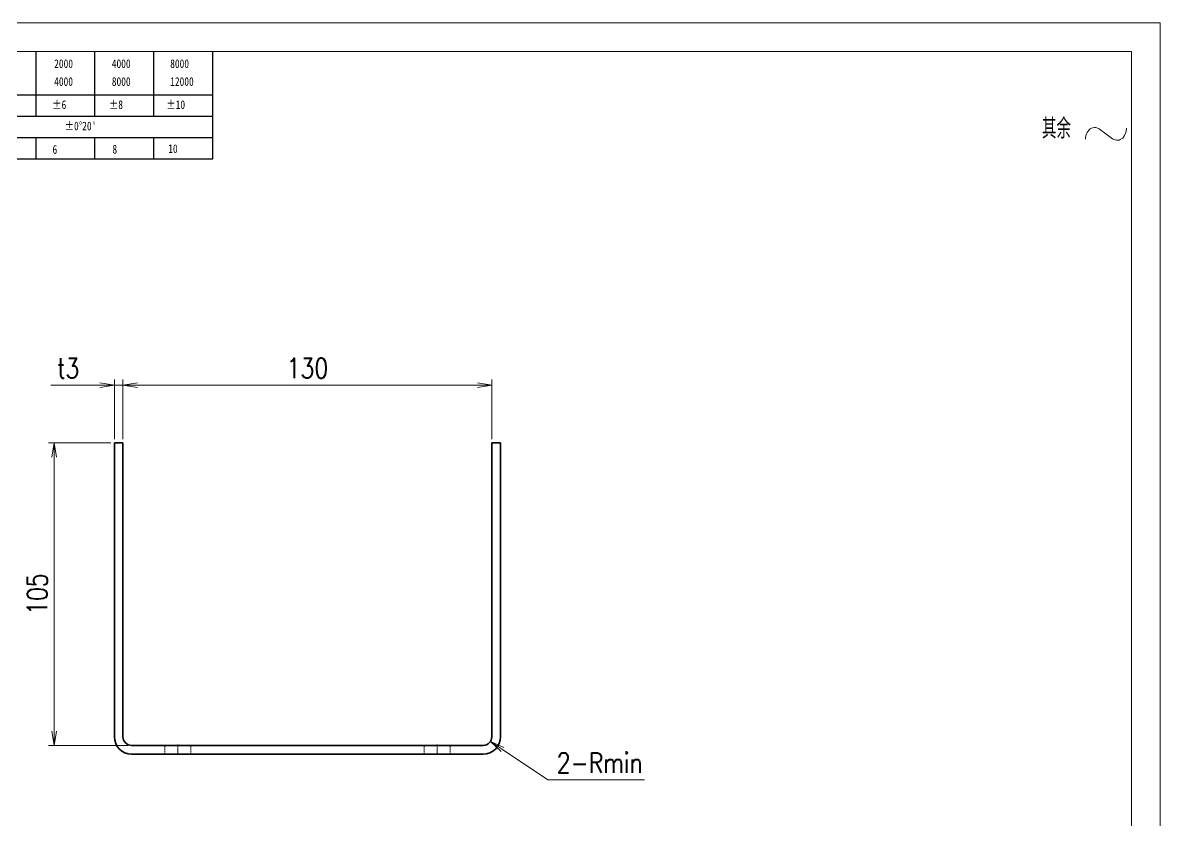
# Model space of a CAD drawing. Header units: millimetres. Extents: x 60048 to 127642, y -41314 to -19894.
# Drawn here: x 60493.7 to 60888.4, y -20834.1 to -20557.4 of the extents above; entities that cross this region are included whole.
import ezdxf

# ---------------------------------------------------------------- set-up
doc = ezdxf.new("R2010")
doc.units = ezdxf.units.MM
doc.header["$LTSCALE"] = 0.5
for name, pattern in [('AM_ISO08W050x2', [9, 6, -0.75, 1.5, -0.75]), ('DASHED', [19.05, 12.7, -6.35]), ('DOT2', [0.125, 0, -0.125])]:
    doc.linetypes.add(name, pattern=pattern)
for name, color, linetype, lineweight in [('CENTER', 2, 'AM_ISO08W050x2', 15), ('DRAWING', 7, 'Continuous', 35), ('HIDDEN', 1, 'DASHED', 18), ('图框', 7, 'Continuous', 18), ('标注线', 3, 'Continuous', 18)]:
    doc.layers.add(name, color=color, linetype=linetype, lineweight=lineweight)
doc.layers.add('DIM', color=3, linetype='Continuous')
doc.layers.add('图\\M+19E79\\M+195B6\\M+18E9A', color=7, linetype='Continuous')
doc.layers.add('打印', color=7, linetype='Continuous', lineweight=15, plot=False)
doc.layers.add('打印-禁用', color=7, linetype='Continuous', lineweight=15, plot=False)
doc.styles.add('DIM', font='romans.shx', dxfattribs={"width": 0.8, "bigfont": 'bigfont.shx'})
doc.styles.add('国标', font='simfang.ttf', dxfattribs={"width": 0.8})
doc.styles.add('机械长仿宋', font='gbenor.shx', dxfattribs={"height": 1, "bigfont": 'gbcbig.shx'})
doc.dimstyles.new('XR 1-2$0', dxfattribs={"dimscale": 2, "dimtxt": 3.5, "dimasz": 2.5, "dimexe": 1, "dimexo": 0.625, "dimgap": 1.2, "dimtad": 1, "dimdsep": 46, "dimtxsty": 'DIM', "dimblk": 'OPEN', "dimcen": 0, "dimclrd": 8, "dimclre": 8, "dimclrt": 2, "dimazin": 2, "dimtfac": 0.5, "dimtmove": 0, "dimatfit": 3, "dimldrblk": 'OPEN', "dimfxl": 0, "dimtolj": 2, "dimlwd": 13, "dimlwe": 13, "dimarcsym": 0})
doc.dimstyles.new('XR 1-2$4', dxfattribs={"dimscale": 2, "dimtxt": 3.5, "dimasz": 2.5, "dimexe": 1, "dimexo": 0.625, "dimgap": 1.2, "dimtad": 1, "dimtoh": 1, "dimdsep": 46, "dimtxsty": 'DIM', "dimblk": 'OPEN', "dimcen": 0, "dimclrd": 8, "dimclre": 8, "dimclrt": 2, "dimazin": 2, "dimtfac": 0.5, "dimtofl": 0, "dimtmove": 0, "dimatfit": 3, "dimldrblk": 'OPEN', "dimfxl": 0, "dimtolj": 2, "dimlwd": 18, "dimlwe": 18, "dimarcsym": 0})

# ---------------------------------------------------------------- blocks, each defined once
blk = doc.blocks.new('GZDEH零件A3图框V01版')
at = {"layer": '图\\M+19E79\\M+195B6\\M+18E9A', "color": 9}
for p, q in [((3082.42, -1561.98), (3082.42, -1554.46)), ((3092.64, -1561.98), (3092.64, -1554.46)), ((3102.86, -1561.98), (3102.86, -1554.46)), ((3113.09, -1573.08), (3113.09, -1554.46)), ((2996.09, -1561.98), (3113.09, -1561.98)), ((3082.42, -1565.68), (3082.42, -1561.98)), ((3092.64, -1565.68), (3092.64, -1561.98)), ((3102.86, -1565.68), (3102.86, -1561.98)), ((2996.09, -1565.68), (3113.09, -1565.68)), ((2996.09, -1569.38), (3113.09, -1569.38)), ((3082.42, -1573.08), (3082.42, -1569.48)), ((3092.64, -1573.08), (3092.64, -1569.38)), ((3102.86, -1573.08), (3102.86, -1569.38)), ((2990.09, -1573.08), (3113.09, -1573.08))]:
    blk.add_line(p, q, dxfattribs=at)
at = {"layer": '图框', "linetype": 'Continuous'}
for p, q in [((3272.49, -1554.46), (2882.49, -1554.46)), ((3272.49, -1832.96), (3272.49, -1554.46))]:
    blk.add_line(p, q, dxfattribs=at)
at = {"layer": '打印-禁用', "linetype": 'Continuous'}
for p, q in [((3277.49, -1549.46), (2857.49, -1549.46)), ((3277.49, -1846.46), (3277.49, -1549.46))]:
    blk.add_line(p, q, dxfattribs=at)
at = {"layer": '图\\M+19E79\\M+195B6\\M+18E9A', "color": 9, "style": '国标', "width": 0.8}
for s, p in [('2000', (3085.57, -1557.31)), ('4000', (3095.57, -1557.31)), ('8000', (3105.7, -1557.31)), ('4000', (3085.57, -1560.41)), ('8000', (3095.57, -1560.41)), ('12000', (3105.7, -1560.41)), ('±6', (3085.22, -1564.42)), ('±8', (3095.06, -1564.42)), ('±10', (3105.02, -1564.42)), ("±0%%D20'", (3087.38, -1568.12)), ('6', (3085.28, -1572.19)), ('8', (3095.68, -1572.15)), ('10', (3105.36, -1572.06))]:
    blk.add_text(s, height=1.5, dxfattribs=at).set_placement(p)
blk = doc.blocks.new('DEH A3')
at = {"layer": '图框'}
blk.add_blockref('GZDEH零件A3图框V01版', (-2857.49, 1846.46), dxfattribs=at)
blk = doc.blocks.new('其余不去材料')
at = {"layer": '标注线', "color": 2, "lineweight": 13}
for points in [[(0, 0.17), (0.01, 0.48), (0.07, 0.79), (0.16, 1.09), (0.28, 1.36), (0.44, 1.6), (0.62, 1.8), (0.82, 1.97), (1.04, 2.09), (1.26, 2.17), (1.49, 2.21), (1.72, 2.21), (1.94, 2.17), (2.37, 1.97), (2.41, 1.95)], [(4.7, 0.27), (4.91, 0.14), (5.14, 0.05), (5.37, 0), (5.6, 0), (5.82, 0.04), (6.04, 0.11), (6.45, 0.38), (6.79, 0.8), (7.02, 1.34), (7.11, 1.95), (7.11, 2.09)], [(2.41, 1.95), (3.55, 1.11), (4.7, 0.27)]]:
    blk.add_lwpolyline(points, dxfattribs=at)
at = {"layer": '标注线', "color": 7, "linetype": 'DOT2', "style": '机械长仿宋'}
blk.add_text('其余', height=3.5, dxfattribs=at).set_placement((-7.56, 0.3))
blk = doc.blocks.new('_Open')
at = {"color": 0, "linetype": 'ByBlock', "lineweight": -2}
for p, q in [((-1, 0.167), (0, 0)), ((-1, -0.167), (0, 0)), ((0, 0), (-1, 0))]:
    blk.add_line(p, q, dxfattribs=at)
blk = doc.blocks.new('*D23')
at = {"layer": 'Defpoints', "color": 0, "transparency": 16777216}
for p in [(60525.45, -20683.15), (60525.45, -20703.17), (60528.45, -20703.17)]:
    blk.add_point(p, dxfattribs=at)
at = {"layer": 'DIM', "color": 8, "lineweight": 13, "transparency": 16777216}
for p, q in [((60520.45, -20683.15), (60503.45, -20683.15)), ((60525.45, -20701.92), (60525.45, -20681.15)), ((60528.45, -20683.15), (60525.45, -20683.15)), ((60528.45, -20701.92), (60528.45, -20681.15)), ((60533.45, -20683.15), (60538.45, -20683.15))]:
    blk.add_line(p, q, dxfattribs=at)
at = {"layer": 'DIM', "color": 8, "linetype": 'ByBlock', "lineweight": 13, "transparency": 16777216, "xscale": 5, "yscale": 5, "zscale": 5}
blk.add_blockref('_Open', (60525.45, -20683.15), dxfattribs=at)
at = {"layer": 'DIM', "color": 8, "linetype": 'ByBlock', "lineweight": 13, "transparency": 16777216, "xscale": 5, "yscale": 5, "zscale": 5, "rotation": 180}
blk.add_blockref('_Open', (60528.45, -20683.15), dxfattribs=at)
at = {"layer": 'DIM', "color": 2, "transparency": 16777216, "insert": (60509.45, -20677.25), "char_height": 7, "attachment_point": 5, "style": 'DIM'}
blk.add_mtext('\\A2;t3', dxfattribs=at)
blk = doc.blocks.new('*D24')
at = {"layer": 'Defpoints', "color": 0, "transparency": 16777216}
for p in [(60525.45, -20703.17), (60504.59, -20808.17), (60531.45, -20808.17)]:
    blk.add_point(p, dxfattribs=at)
at = {"layer": 'DIM', "color": 8, "lineweight": 13, "transparency": 16777216}
for p, q in [((60524.2, -20703.17), (60502.59, -20703.17)), ((60504.59, -20708.17), (60504.59, -20803.17)), ((60530.2, -20808.17), (60502.59, -20808.17))]:
    blk.add_line(p, q, dxfattribs=at)
at = {"layer": 'DIM', "color": 8, "linetype": 'ByBlock', "lineweight": 13, "transparency": 16777216, "xscale": 5, "yscale": 5, "zscale": 5}
for p, rotation in [((60504.59, -20703.17), 90), ((60504.59, -20808.17), 270)]:
    blk.add_blockref('_Open', p, dxfattribs=dict(at, rotation=rotation))
at = {"layer": 'DIM', "color": 2, "transparency": 16777216, "insert": (60498.69, -20755.67), "char_height": 7, "attachment_point": 5, "rotation": 90, "style": 'DIM'}
blk.add_mtext('\\A2;105', dxfattribs=at)
blk = doc.blocks.new('*D29')
at = {"layer": 'Defpoints', "color": 0, "transparency": 16777216}
for p in [(60653.45, -20805.17), (60655.95, -20806.83)]:
    blk.add_point(p, dxfattribs=at)
at = {"layer": 'DIM', "color": 8, "lineweight": 18, "transparency": 16777216}
for p in [(60660.11, -20809.6), (60709.48, -20820.11)]:
    blk.add_line(p, (60675.88, -20820.11), dxfattribs=at)
at = {"layer": 'DIM', "color": 8, "linetype": 'ByBlock', "lineweight": 18, "transparency": 16777216, "xscale": 5, "yscale": 5, "zscale": 5, "rotation": 146.3303128602418}
blk.add_blockref('_Open', (60655.95, -20806.83), dxfattribs=at)
at = {"layer": 'DIM', "color": 2, "transparency": 16777216, "insert": (60693.88, -20814.21), "char_height": 7, "attachment_point": 5, "style": 'DIM'}
blk.add_mtext('\\A2;\\A2;2-Rmin', dxfattribs=at)
blk = doc.blocks.new('*D30')
at = {"layer": 'Defpoints', "color": 0, "transparency": 16777216}
for p in [(60656.45, -20683.15), (60528.45, -20703.17), (60656.45, -20703.17)]:
    blk.add_point(p, dxfattribs=at)
at = {"layer": 'DIM', "color": 8, "lineweight": 13, "transparency": 16777216}
for p, q in [((60528.45, -20701.92), (60528.45, -20681.15)), ((60533.45, -20683.15), (60651.45, -20683.15)), ((60656.45, -20701.92), (60656.45, -20681.15))]:
    blk.add_line(p, q, dxfattribs=at)
at = {"layer": 'DIM', "color": 8, "linetype": 'ByBlock', "lineweight": 13, "transparency": 16777216, "xscale": 5, "yscale": 5, "zscale": 5, "rotation": 180}
blk.add_blockref('_Open', (60528.45, -20683.15), dxfattribs=at)
at = {"layer": 'DIM', "color": 8, "linetype": 'ByBlock', "lineweight": 13, "transparency": 16777216, "xscale": 5, "yscale": 5, "zscale": 5}
blk.add_blockref('_Open', (60656.45, -20683.15), dxfattribs=at)
at = {"layer": 'DIM', "color": 2, "transparency": 16777216, "insert": (60592.45, -20677.25), "char_height": 7, "attachment_point": 5, "style": 'DIM'}
blk.add_mtext('\\A2;\\A2;130', dxfattribs=at)

msp = doc.modelspace()

# ---------------------------------------------------------------- linework, layer by layer
at = {"layer": 'CENTER', "ltscale": 0.090002}
for p, q in [((60547.45, -20811.468), (60547.45, -20807.868)), ((60637.45, -20811.468), (60637.45, -20807.868))]:
    msp.add_line(p, q, dxfattribs=at)
at = {"layer": 'DRAWING'}
for p, q in [((60525.45, -20805.168), (60525.45, -20703.168)), ((60528.45, -20805.168), (60528.45, -20703.168)), ((60656.45, -20805.168), (60656.45, -20703.168)), ((60659.45, -20805.168), (60659.45, -20703.168)), ((60531.45, -20808.168), (60653.45, -20808.168)), ((60531.45, -20811.168), (60653.45, -20811.168))]:
    msp.add_line(p, q, dxfattribs=at)
at = {"layer": 'DRAWING', "ltscale": 0.075}
for p, q in [((60525.45, -20703.168), (60528.45, -20703.168)), ((60656.45, -20703.168), (60659.45, -20703.168))]:
    msp.add_line(p, q, dxfattribs=at)
at = {"layer": 'DRAWING'}
for centre, radius, start, end in [((60531.45, -20805.168), 6, 180, 270), ((60531.45, -20805.168), 3, 180, 270), ((60653.45, -20805.168), 6, 270, 0), ((60653.45, -20805.168), 3, 270, 0)]:
    msp.add_arc(centre, radius, start, end, dxfattribs=at)
at = {"layer": 'HIDDEN', "ltscale": 0.075}
for p, q in [((60542.95, -20811.168), (60542.95, -20808.168)), ((60551.95, -20811.168), (60551.95, -20808.168)), ((60632.95, -20811.168), (60632.95, -20808.168)), ((60641.95, -20811.168), (60641.95, -20808.168))]:
    msp.add_line(p, q, dxfattribs=at)
at = {"layer": '打印'}
msp.add_lwpolyline([(60048.417, -20557.407), (60888.417, -20557.407), (60888.417, -21151.407), (60048.417, -21151.407)], close=True, dxfattribs=at)

# ---------------------------------------------------------------- block references
at = {"layer": '图框', "xscale": 2, "yscale": 2, "zscale": 2}
msp.add_blockref('DEH A3', (60048.417, -21151.407), dxfattribs=at)
at = {"layer": '标注线', "xscale": 2, "yscale": 2, "zscale": 2}
msp.add_blockref('其余不去材料', (60862.481, -20598.184), dxfattribs=at)

# ---------------------------------------------------------------- dimensions: what is measured, and where the dimension line sits
at = {"layer": 'DIM'}
dim = msp.add_linear_dim(base=(60525.45, -20683.146), p1=(60528.45, -20703.168), p2=(60525.45, -20703.168), dimstyle='XR 1-2$0', override={"dimpost": 't<>'}, dxfattribs=at)
dim.commit()
dim.dimension.update_dxf_attribs({"geometry": '*D23', "text_midpoint": (60509.45, -20677.246)})
at = {"layer": 'DIM', "color": 7}
dim = msp.add_linear_dim(base=(60656.45, -20683.146), p1=(60528.45, -20703.168), p2=(60656.45, -20703.168), text='\\A2;130', dimstyle='XR 1-2$0', override={"dimtxsty": 'DIM'}, dxfattribs=at)
dim.commit()
dim.dimension.update_dxf_attribs({"geometry": '*D30', "text_midpoint": (60592.45, -20677.246)})
at = {"layer": 'DIM'}
dim = msp.add_linear_dim(base=(60504.586, -20808.168), p1=(60525.45, -20703.168), p2=(60531.45, -20808.168), angle=90, dimstyle='XR 1-2$0', dxfattribs=at)
dim.commit()
dim.dimension.update_dxf_attribs({"geometry": '*D24', "text_midpoint": (60498.686, -20755.668)})
dim = msp.add_radius_dim(center=(60653.45, -20805.168), mpoint=(60655.947, -20806.831), text='\\A2;2-Rmin', dimstyle='XR 1-2$4', override={"dimtxsty": 'DIM'}, dxfattribs=at)
dim.commit()
dim.dimension.update_dxf_attribs({"geometry": '*D29', "text_midpoint": (60693.884, -20820.112), "dimtype": 164})

doc.saveas('drawing.dxf')
